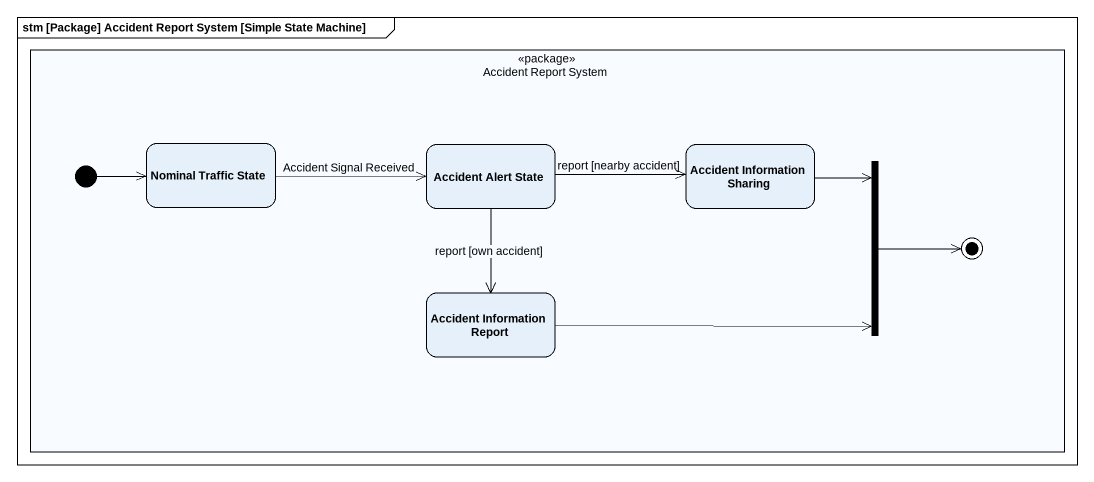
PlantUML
@startuml
mainframe stm [Package] Accident Report System [Simple State Machine]
hide empty description
state "Accident Report System" as Accident_Report_System <<package>> {
  state "Nominal Traffic State" as Nominal_Traffic_State
  state "Accident Alert State" as Accident_Alert_State
  state "Accident Information Sharing" as Accident_Information_Sharing
  state fork1 <<join>>
  state "Accident Information Report" as Accident_Information_Report
  [*] -right-> Nominal_Traffic_State
  fork1 -right-> [*]
}
Nominal_Traffic_State -right-> Accident_Alert_State : Accident Signal Received
Accident_Alert_State -right-> Accident_Information_Sharing : report [nearby accident]
Accident_Alert_State --> Accident_Information_Report : report [own accident]
Accident_Information_Sharing -right-> fork1
Accident_Information_Report -right-> fork1
@enduml
